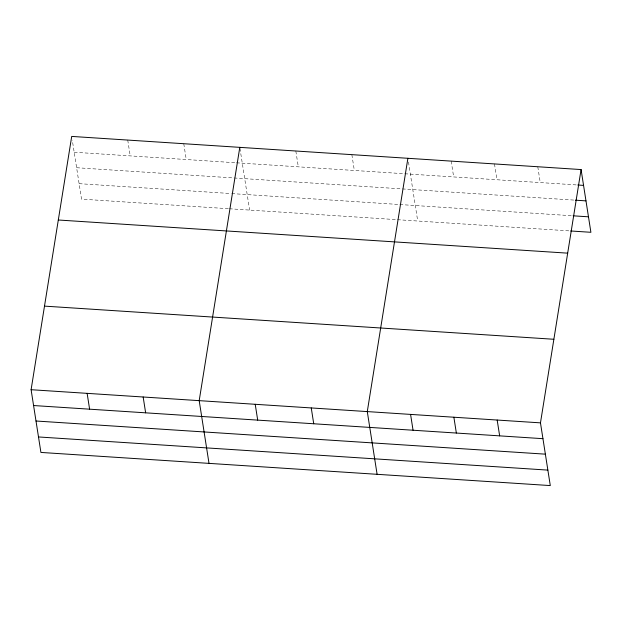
<?xml version="1.0" encoding="UTF-8"?>
<svg xmlns="http://www.w3.org/2000/svg" width="622" height="622" viewBox="0 0 622 622"><rect width="100%" height="100%" fill="white"/><g stroke="black" fill="none" stroke-linecap="round" stroke-linejoin="round"><path stroke-width="0.47" stroke-dasharray="3.11 2.33" d="M74.189 152.242L235.513 162.739M236.484 162.809L576.819 184.952M76.607 167.722L574.433 200.121M79.111 183.669L230.778 193.535M231.742 193.597L398.865 204.475M399.837 204.537L572.123 215.748M228.367 208.697L81.529 199.141L72.292 140.144M229.339 208.759L396.463 219.636M397.427 219.698L569.736 230.917M537.781 166.75L540.261 182.573M494.482 163.928L496.962 179.758M451.191 161.114L453.663 176.936M408.475 162.015L417.712 221.02M351.858 154.653L354.338 170.475M295.831 151.006L298.311 166.828M239.944 148.285L249.624 210.08M183.77 143.713L186.25 159.535M127.735 140.067L130.216 155.889"/><path stroke-width="0.93" d="M581.08 169.565L540.471 422.859L550.291 485.58L40.92 452.435L31.1 389.706L71.709 136.42L581.08 169.565L590.9 232.294L570.693 230.98M239.797 147.36L199.195 400.646L209.015 463.374M407.892 158.299L367.283 411.585L377.103 474.314M577.784 185.014L583.553 185.395M575.397 200.183L585.978 200.867M573.08 215.811L588.474 216.814M58.305 220.001L567.676 253.154M44.504 306.125L553.868 339.27M31.1 389.706L540.471 422.859M33.58 405.536L542.944 438.681M35.998 421.008L545.37 454.161M38.502 436.955L547.865 470.108M497.172 420.037L499.653 435.866M453.873 417.222L456.354 433.044M410.582 414.407L413.055 430.23M311.257 407.939L313.729 423.769M255.222 404.292L257.702 420.122M143.161 396.999L145.641 412.829M87.134 393.353L89.607 409.183"/></g></svg>
